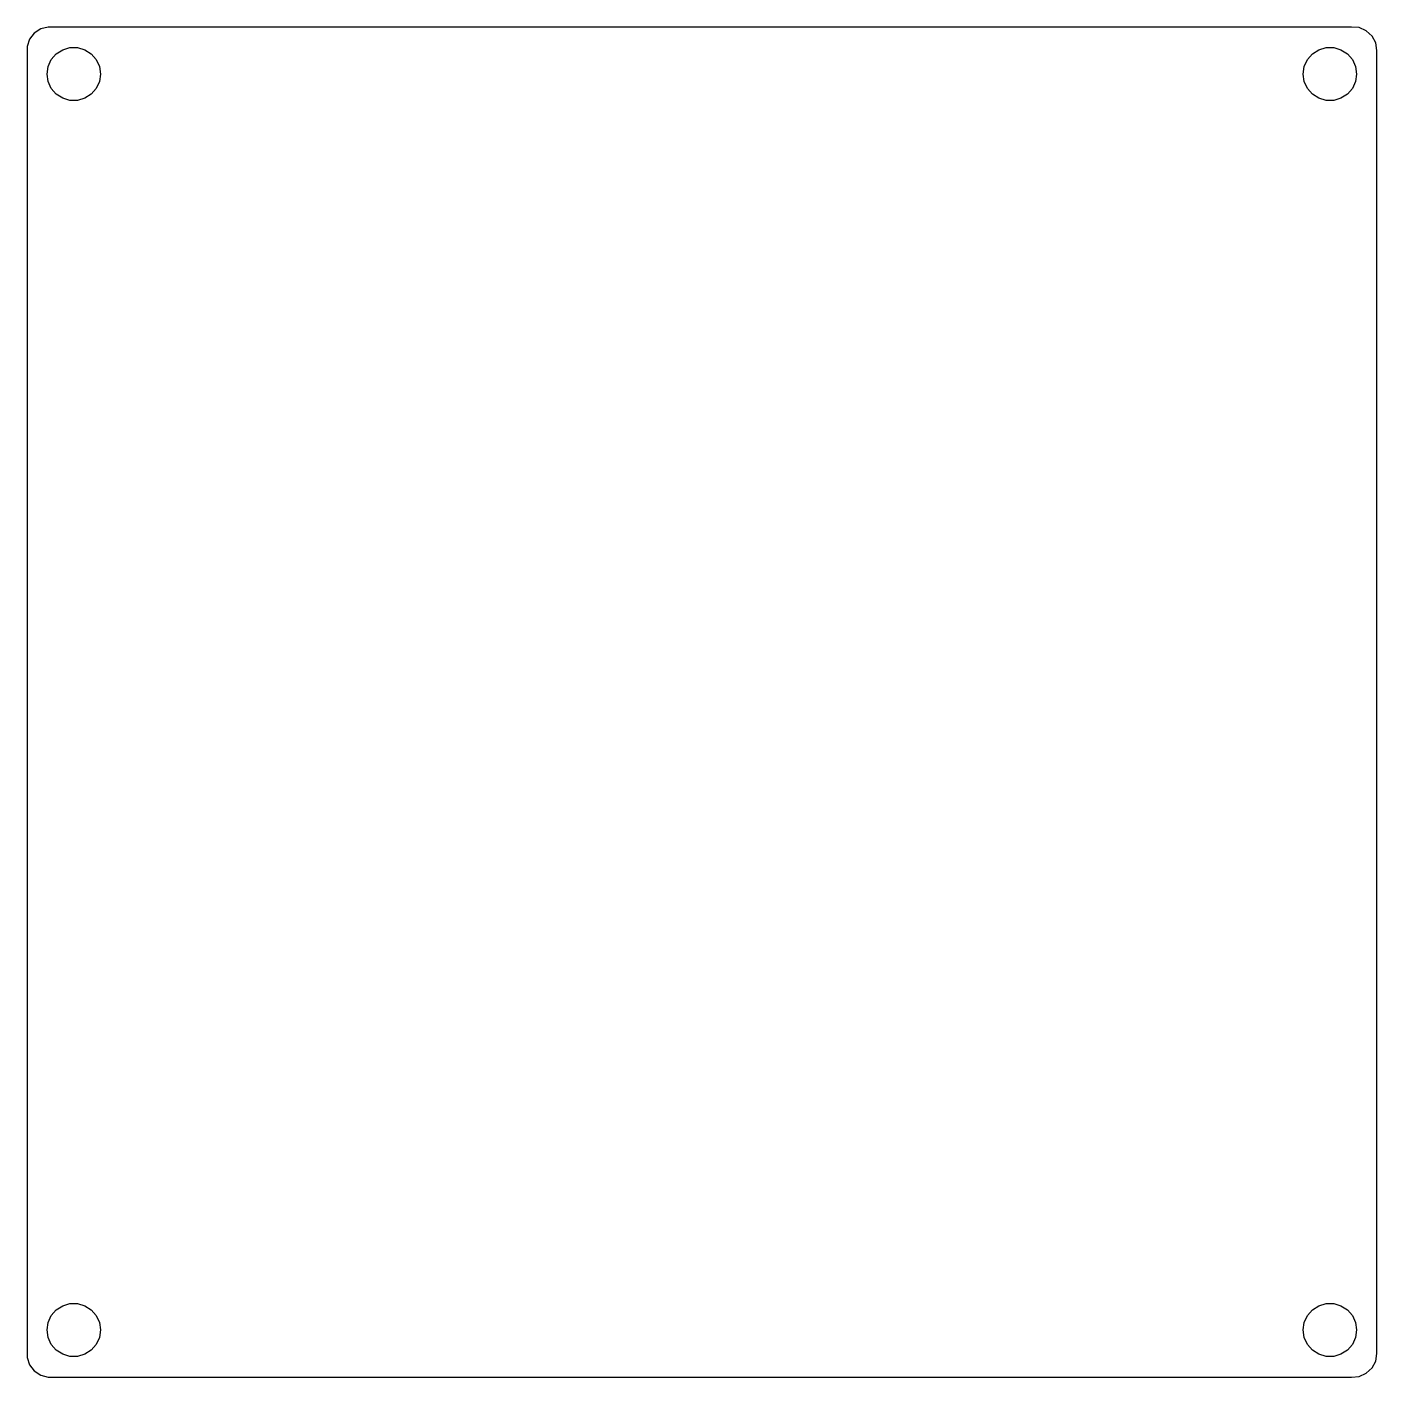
# Model space of a CAD drawing. Header units: metres. Extents: x -43 to 43, y -43 to 43.
import ezdxf

# ---------------------------------------------------------------- set-up
doc = ezdxf.new("R2010")
doc.units = ezdxf.units.M

msp = doc.modelspace()

# ---------------------------------------------------------------- linework, layer by layer
for p, q in [((-41.6239, 42.9949), (-42.1025, 42.8737)), ((41.3761, 42.9949), (-41.6239, 42.9949)), ((41.8682, 42.9541), (41.3761, 42.9949)), ((-42.8192, 42.2139), (-42.9795, 41.7469)), ((-42.5159, 42.6036), (-42.8192, 42.2139)), ((-42.1025, 42.8737), (-42.5159, 42.6036)), ((42.3204, 42.7557), (41.8682, 42.9541)), ((42.6837, 42.4213), (42.3204, 42.7557)), ((42.9187, 41.987), (42.6837, 42.4213)), ((-42.9795, 41.7469), (-42.9795, -41.7469)), ((-41.4301, 40.9191), (-41.1133, 41.2848)), ((-41.1133, 41.2848), (-40.7062, 41.5464)), ((-40.7062, 41.5464), (-40.2419, 41.6827)), ((-40.2419, 41.6827), (-39.7581, 41.6827)), ((-39.7581, 41.6827), (-39.2938, 41.5464)), ((-39.2938, 41.5464), (-38.8867, 41.2848)), ((-38.8867, 41.2848), (-38.5699, 40.9191)), ((38.5699, 40.9191), (38.8867, 41.2848)), ((38.8867, 41.2848), (39.2938, 41.5464)), ((39.2938, 41.5464), (39.7581, 41.6827)), ((39.7581, 41.6827), (40.2419, 41.6827)), ((40.2419, 41.6827), (40.7062, 41.5464)), ((40.7062, 41.5464), (41.1133, 41.2848)), ((41.1133, 41.2848), (41.4301, 40.9191)), ((43, 41.5), (42.9187, 41.987)), ((43, -41.5), (43, 41.5)), ((-41.7, 40), (-41.6311, 40.4789)), ((-41.6311, 40.4789), (-41.4301, 40.9191)), ((-38.5699, 40.9191), (-38.3689, 40.4789)), ((-38.3689, 40.4789), (-38.3, 40)), ((38.3, 40), (38.3689, 40.4789)), ((38.3689, 40.4789), (38.5699, 40.9191)), ((41.4301, 40.9191), (41.6311, 40.4789)), ((41.6311, 40.4789), (41.7, 40)), ((-41.6311, 39.521), (-41.7, 40)), ((-38.3, 40), (-38.3689, 39.521)), ((38.3689, 39.521), (38.3, 40)), ((41.7, 40), (41.6311, 39.521)), ((-41.4301, 39.0809), (-41.6311, 39.521)), ((-41.1133, 38.7152), (-41.4301, 39.0809)), ((-40.7062, 38.4536), (-41.1133, 38.7152)), ((-38.8867, 38.7152), (-39.2938, 38.4536)), ((-38.5699, 39.0809), (-38.8867, 38.7152)), ((-38.3689, 39.521), (-38.5699, 39.0809)), ((38.5699, 39.0809), (38.3689, 39.521)), ((38.8867, 38.7152), (38.5699, 39.0809)), ((39.2938, 38.4536), (38.8867, 38.7152)), ((41.1133, 38.7152), (40.7062, 38.4536)), ((41.4301, 39.0809), (41.1133, 38.7152)), ((41.6311, 39.521), (41.4301, 39.0809)), ((-40.2419, 38.3173), (-40.7062, 38.4536)), ((-39.7581, 38.3173), (-40.2419, 38.3173)), ((-39.2938, 38.4536), (-39.7581, 38.3173)), ((39.7581, 38.3173), (39.2938, 38.4536)), ((40.2419, 38.3173), (39.7581, 38.3173)), ((40.7062, 38.4536), (40.2419, 38.3173)), ((-41.1133, -38.7152), (-40.7062, -38.4536)), ((-40.7062, -38.4536), (-40.2419, -38.3173)), ((-40.2419, -38.3173), (-39.7581, -38.3173)), ((-39.7581, -38.3173), (-39.2938, -38.4536)), ((-39.2938, -38.4536), (-38.8867, -38.7152)), ((38.8867, -38.7152), (39.2938, -38.4536)), ((39.2938, -38.4536), (39.7581, -38.3173)), ((39.7581, -38.3173), (40.2419, -38.3173)), ((40.2419, -38.3173), (40.7062, -38.4536)), ((40.7062, -38.4536), (41.1133, -38.7152)), ((-41.7, -40), (-41.6311, -39.521)), ((-41.6311, -39.521), (-41.4301, -39.0809)), ((-41.4301, -39.0809), (-41.1133, -38.7152)), ((-38.8867, -38.7152), (-38.5699, -39.0809)), ((-38.5699, -39.0809), (-38.3689, -39.521)), ((-38.3689, -39.521), (-38.3, -40)), ((38.3, -40), (38.3689, -39.521)), ((38.3689, -39.521), (38.5699, -39.0809)), ((38.5699, -39.0809), (38.8867, -38.7152)), ((41.1133, -38.7152), (41.4301, -39.0809)), ((41.4301, -39.0809), (41.6311, -39.521)), ((41.6311, -39.521), (41.7, -40)), ((-41.6311, -40.4789), (-41.7, -40)), ((-38.3, -40), (-38.3689, -40.4789)), ((38.3689, -40.4789), (38.3, -40)), ((41.7, -40), (41.6311, -40.4789)), ((-41.4301, -40.9191), (-41.6311, -40.4789)), ((-41.1133, -41.2848), (-41.4301, -40.9191)), ((-38.5699, -40.9191), (-38.8867, -41.2848)), ((-38.3689, -40.4789), (-38.5699, -40.9191)), ((38.5699, -40.9191), (38.3689, -40.4789)), ((38.8867, -41.2848), (38.5699, -40.9191)), ((41.4301, -40.9191), (41.1133, -41.2848)), ((41.6311, -40.4789), (41.4301, -40.9191)), ((-42.9795, -41.7469), (-42.8192, -42.2139)), ((-40.7062, -41.5464), (-41.1133, -41.2848)), ((-40.2419, -41.6827), (-40.7062, -41.5464)), ((-39.7581, -41.6827), (-40.2419, -41.6827)), ((-39.2938, -41.5464), (-39.7581, -41.6827)), ((-38.8867, -41.2848), (-39.2938, -41.5464)), ((39.2938, -41.5464), (38.8867, -41.2848)), ((39.7581, -41.6827), (39.2938, -41.5464)), ((40.2419, -41.6827), (39.7581, -41.6827)), ((40.7062, -41.5464), (40.2419, -41.6827)), ((41.1133, -41.2848), (40.7062, -41.5464)), ((42.6837, -42.4213), (42.9187, -41.987)), ((42.9187, -41.987), (43, -41.5)), ((-42.8192, -42.2139), (-42.5159, -42.6036)), ((-42.5159, -42.6036), (-42.1025, -42.8737)), ((-42.1025, -42.8737), (-41.6239, -42.9949)), ((-41.6239, -42.9949), (41.3761, -42.9949)), ((41.3761, -42.9949), (41.8682, -42.9541)), ((41.8682, -42.9541), (42.3204, -42.7557)), ((42.3204, -42.7557), (42.6837, -42.4213))]:
    msp.add_line(p, q)

doc.saveas('drawing.dxf')
